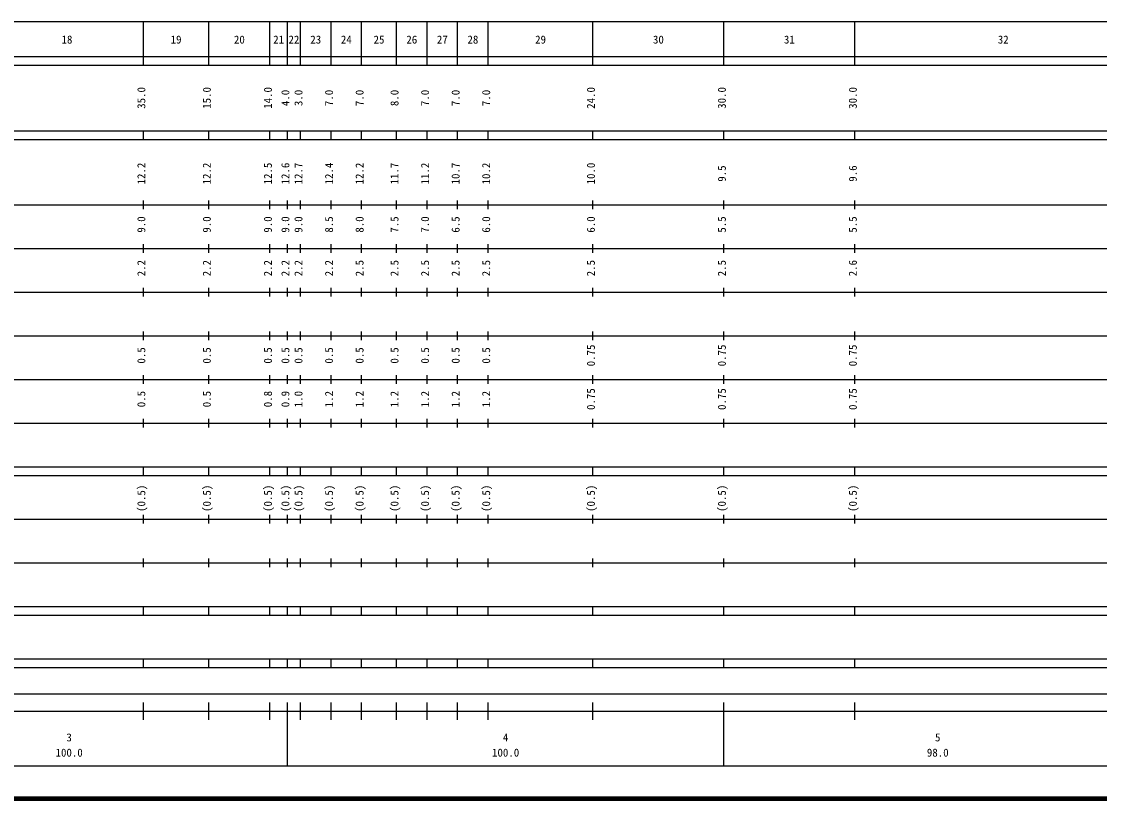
# Model space of a CAD drawing. Units: millimetres on the paper, enlarged 1000 times. Extents: x 40000 to 680000, y 20000 to 380000.
# Drawn here: x 307099 to 554042, y 20000 to 198000 of the extents above; entities that cross this region are included whole.
import ezdxf
from ezdxf.enums import TextEntityAlignment as Align

# ---------------------------------------------------------------- set-up
doc = ezdxf.new("R2010")
doc.units = ezdxf.units.MM
doc.header["$LTSCALE"] = 1000
doc.layers.add('M-TTL', color=2, linetype='Continuous', lineweight=140)
doc.layers.add('M-TTL-BAND', color=7, linetype='Continuous', lineweight=25)
doc.styles.add('ＭＳ ゴシック', font='')
doc.styles.get('ＭＳ ゴシック').set_extended_font_data('MS Gothic')

msp = doc.modelspace()

# ---------------------------------------------------------------- linework, layer by layer
at = {"layer": 'M-TTL'}
msp.add_line((40000, 20000), (680000, 20000), dxfattribs=at)
at = {"layer": 'M-TTL-BAND'}
for p, q in [((68000, 198000), (579000, 198000)), ((335000, 188000), (335000, 198000)), ((350000, 188000), (350000, 198000)), ((364000, 188000), (364000, 198000)), ((368000, 188000), (368000, 198000)), ((371000, 188000), (371000, 198000)), ((378000, 188000), (378000, 198000)), ((385000, 188000), (385000, 198000)), ((393000, 188000), (393000, 198000)), ((400000, 188000), (400000, 198000)), ((407000, 188000), (407000, 198000)), ((414000, 188000), (414000, 198000)), ((438000, 188000), (438000, 198000)), ((468000, 188000), (468000, 198000)), ((498000, 188000), (498000, 198000)), ((40000, 190000), (579000, 190000)), ((40000, 188000), (579000, 188000)), ((40000, 173000), (579000, 173000)), ((335000, 171000), (335000, 173000)), ((350000, 171000), (350000, 173000)), ((364000, 171000), (364000, 173000)), ((368000, 171000), (368000, 173000)), ((371000, 171000), (371000, 173000)), ((378000, 171000), (378000, 173000)), ((385000, 171000), (385000, 173000)), ((393000, 171000), (393000, 173000)), ((400000, 171000), (400000, 173000)), ((407000, 171000), (407000, 173000)), ((414000, 171000), (414000, 173000)), ((438000, 171000), (438000, 173000)), ((468000, 171000), (468000, 173000)), ((498000, 171000), (498000, 173000)), ((40000, 171000), (579000, 171000)), ((40000, 156000), (579000, 156000)), ((335000, 155000), (335000, 157000)), ((350000, 155000), (350000, 157000)), ((364000, 155000), (364000, 157000)), ((368000, 155000), (368000, 157000)), ((371000, 155000), (371000, 157000)), ((378000, 155000), (378000, 157000)), ((385000, 155000), (385000, 157000)), ((393000, 155000), (393000, 157000)), ((400000, 155000), (400000, 157000)), ((407000, 155000), (407000, 157000)), ((414000, 155000), (414000, 157000)), ((438000, 155000), (438000, 157000)), ((468000, 155000), (468000, 157000)), ((498000, 155000), (498000, 157000)), ((46000, 146000), (579000, 146000)), ((335000, 145000), (335000, 147000)), ((350000, 145000), (350000, 147000)), ((364000, 145000), (364000, 147000)), ((368000, 145000), (368000, 147000)), ((371000, 145000), (371000, 147000)), ((378000, 145000), (378000, 147000)), ((385000, 145000), (385000, 147000)), ((393000, 145000), (393000, 147000)), ((400000, 145000), (400000, 147000)), ((407000, 145000), (407000, 147000)), ((414000, 145000), (414000, 147000)), ((438000, 145000), (438000, 147000)), ((468000, 145000), (468000, 147000)), ((498000, 145000), (498000, 147000)), ((52000, 136000), (579000, 136000)), ((335000, 135000), (335000, 137000)), ((350000, 135000), (350000, 137000)), ((364000, 135000), (364000, 137000)), ((368000, 135000), (368000, 137000)), ((371000, 135000), (371000, 137000)), ((378000, 135000), (378000, 137000)), ((385000, 135000), (385000, 137000)), ((393000, 135000), (393000, 137000)), ((400000, 135000), (400000, 137000)), ((407000, 135000), (407000, 137000)), ((414000, 135000), (414000, 137000)), ((438000, 135000), (438000, 137000)), ((468000, 135000), (468000, 137000)), ((498000, 135000), (498000, 137000)), ((46000, 126000), (579000, 126000)), ((335000, 125000), (335000, 127000)), ((350000, 125000), (350000, 127000)), ((364000, 125000), (364000, 127000)), ((368000, 125000), (368000, 127000)), ((371000, 125000), (371000, 127000)), ((378000, 125000), (378000, 127000)), ((385000, 125000), (385000, 127000)), ((393000, 125000), (393000, 127000)), ((400000, 125000), (400000, 127000)), ((407000, 125000), (407000, 127000)), ((414000, 125000), (414000, 127000)), ((438000, 125000), (438000, 127000)), ((468000, 125000), (468000, 127000)), ((498000, 125000), (498000, 127000)), ((335000, 115000), (335000, 117000)), ((350000, 115000), (350000, 117000)), ((364000, 115000), (364000, 117000)), ((368000, 115000), (368000, 117000)), ((371000, 115000), (371000, 117000)), ((378000, 115000), (378000, 117000)), ((385000, 115000), (385000, 117000)), ((393000, 115000), (393000, 117000)), ((400000, 115000), (400000, 117000)), ((407000, 115000), (407000, 117000)), ((414000, 115000), (414000, 117000)), ((438000, 115000), (438000, 117000)), ((468000, 115000), (468000, 117000)), ((498000, 115000), (498000, 117000)), ((52000, 116000), (579000, 116000)), ((335000, 105000), (335000, 107000)), ((350000, 105000), (350000, 107000)), ((364000, 105000), (364000, 107000)), ((368000, 105000), (368000, 107000)), ((371000, 105000), (371000, 107000)), ((378000, 105000), (378000, 107000)), ((385000, 105000), (385000, 107000)), ((393000, 105000), (393000, 107000)), ((400000, 105000), (400000, 107000)), ((407000, 105000), (407000, 107000)), ((414000, 105000), (414000, 107000)), ((438000, 105000), (438000, 107000)), ((468000, 105000), (468000, 107000)), ((498000, 105000), (498000, 107000)), ((46000, 106000), (579000, 106000)), ((40000, 96000), (579000, 96000)), ((40000, 94000), (579000, 94000)), ((335000, 94000), (335000, 96000)), ((350000, 94000), (350000, 96000)), ((364000, 94000), (364000, 96000)), ((368000, 94000), (368000, 96000)), ((371000, 94000), (371000, 96000)), ((378000, 94000), (378000, 96000)), ((385000, 94000), (385000, 96000)), ((393000, 94000), (393000, 96000)), ((400000, 94000), (400000, 96000)), ((407000, 94000), (407000, 96000)), ((414000, 94000), (414000, 96000)), ((438000, 94000), (438000, 96000)), ((468000, 94000), (468000, 96000)), ((498000, 94000), (498000, 96000)), ((49000, 84000), (579000, 84000)), ((335000, 83000), (335000, 85000)), ((350000, 83000), (350000, 85000)), ((364000, 83000), (364000, 85000)), ((368000, 83000), (368000, 85000)), ((371000, 83000), (371000, 85000)), ((378000, 83000), (378000, 85000)), ((385000, 83000), (385000, 85000)), ((393000, 83000), (393000, 85000)), ((400000, 83000), (400000, 85000)), ((407000, 83000), (407000, 85000)), ((414000, 83000), (414000, 85000)), ((438000, 83000), (438000, 85000)), ((468000, 83000), (468000, 85000)), ((498000, 83000), (498000, 85000)), ((335000, 73000), (335000, 75000)), ((350000, 73000), (350000, 75000)), ((364000, 73000), (364000, 75000)), ((368000, 73000), (368000, 75000)), ((371000, 73000), (371000, 75000)), ((378000, 73000), (378000, 75000)), ((385000, 73000), (385000, 75000)), ((393000, 73000), (393000, 75000)), ((400000, 73000), (400000, 75000)), ((407000, 73000), (407000, 75000)), ((414000, 73000), (414000, 75000)), ((438000, 73000), (438000, 75000)), ((468000, 73000), (468000, 75000)), ((498000, 73000), (498000, 75000)), ((40000, 74000), (579000, 74000)), ((40000, 64000), (579000, 64000)), ((40000, 62000), (579000, 62000)), ((335000, 62000), (335000, 64000)), ((350000, 62000), (350000, 64000)), ((364000, 62000), (364000, 64000)), ((368000, 62000), (368000, 64000)), ((371000, 62000), (371000, 64000)), ((378000, 62000), (378000, 64000)), ((385000, 62000), (385000, 64000)), ((393000, 62000), (393000, 64000)), ((400000, 62000), (400000, 64000)), ((407000, 62000), (407000, 64000)), ((414000, 62000), (414000, 64000)), ((438000, 62000), (438000, 64000)), ((468000, 62000), (468000, 64000)), ((498000, 62000), (498000, 64000)), ((40000, 52000), (579000, 52000)), ((335000, 50000), (335000, 52000)), ((350000, 50000), (350000, 52000)), ((364000, 50000), (364000, 52000)), ((368000, 50000), (368000, 52000)), ((371000, 50000), (371000, 52000)), ((378000, 50000), (378000, 52000)), ((385000, 50000), (385000, 52000)), ((393000, 50000), (393000, 52000)), ((400000, 50000), (400000, 52000)), ((407000, 50000), (407000, 52000)), ((414000, 50000), (414000, 52000)), ((438000, 50000), (438000, 52000)), ((468000, 50000), (468000, 52000)), ((498000, 50000), (498000, 52000)), ((40000, 50000), (579000, 50000)), ((71000, 44000), (563000, 44000)), ((335000, 38000), (335000, 42000)), ((350000, 38000), (350000, 42000)), ((364000, 38000), (364000, 42000)), ((368000, 27500), (368000, 42000)), ((371000, 38000), (371000, 42000)), ((378000, 38000), (378000, 42000)), ((385000, 38000), (385000, 42000)), ((393000, 38000), (393000, 42000)), ((400000, 38000), (400000, 42000)), ((407000, 38000), (407000, 42000)), ((414000, 38000), (414000, 42000)), ((438000, 38000), (438000, 42000)), ((468000, 27500), (468000, 42000)), ((498000, 38000), (498000, 42000)), ((40000, 40000), (579000, 40000)), ((68000, 27500), (579000, 27500))]:
    msp.add_line(p, q, dxfattribs=at)

# ---------------------------------------------------------------- texts
at = {"layer": 'M-TTL-BAND', "style": 'ＭＳ ゴシック'}
for s, p in [('18', (317500, 192405)), ('19', (342500, 192405)), ('20', (357000, 192405)), ('21', (366000, 192405)), ('22', (369500, 192405)), ('23', (374500, 192405)), ('24', (381500, 192405)), ('25', (389000, 192405)), ('26', (396500, 192405)), ('27', (403500, 192405)), ('28', (410500, 192405)), ('29', (426000, 192405)), ('30', (453000, 192405)), ('31', (483000, 192405)), ('32', (532000, 192405)), ('3', (318000, 32523)), ('4', (418000, 32523)), ('5', (517000, 32523)), ('100.0', (318000, 29033)), ('100.0', (418000, 29033)), ('98.0', (517000, 29033))]:
    msp.add_text(s, height=1833, dxfattribs=at).set_placement(p, align=Align.BOTTOM_CENTER)
for s, p in [('35.0', (336000, 180500)), ('15.0', (351000, 180500)), ('14.0', (365000, 180500)), ('24.0', (439000, 180500)), ('30.0', (469000, 180500)), ('30.0', (499000, 180500)), ('4.0', (369000, 180500)), ('3.0', (372000, 180500)), ('7.0', (379000, 180500)), ('7.0', (386000, 180500)), ('8.0', (394000, 180500)), ('7.0', (401000, 180500)), ('7.0', (408000, 180500)), ('7.0', (415000, 180500)), ('12.2', (336000, 163174)), ('12.2', (351000, 163174)), ('12.5', (365000, 163174)), ('12.6', (369000, 163174)), ('12.7', (372000, 163174)), ('12.4', (379000, 163174)), ('12.2', (386000, 163174)), ('11.7', (394000, 163174)), ('11.2', (401000, 163174)), ('10.7', (408000, 163174)), ('10.2', (415000, 163174)), ('10.0', (439000, 163174)), ('9.5', (469000, 163174)), ('9.6', (499000, 163174)), ('9.0', (336000, 151500)), ('9.0', (351000, 151500)), ('9.0', (365000, 151500)), ('9.0', (369000, 151500)), ('9.0', (372000, 151500)), ('8.5', (379000, 151500)), ('8.0', (386000, 151500)), ('7.5', (394000, 151500)), ('7.0', (401000, 151500)), ('6.5', (408000, 151500)), ('6.0', (415000, 151500)), ('6.0', (439000, 151500)), ('5.5', (469000, 151500)), ('5.5', (499000, 151500)), ('2.2', (336000, 141500)), ('2.2', (351000, 141500)), ('2.2', (365000, 141500)), ('2.2', (369000, 141500)), ('2.2', (372000, 141500)), ('2.2', (379000, 141500)), ('2.6', (499000, 141500)), ('2.5', (386000, 141500)), ('2.5', (394000, 141500)), ('2.5', (401000, 141500)), ('2.5', (408000, 141500)), ('2.5', (415000, 141500)), ('2.5', (439000, 141500)), ('2.5', (469000, 141500)), ('0.75', (439000, 121500)), ('0.75', (469000, 121500)), ('0.75', (499000, 121500)), ('0.5', (336000, 121500)), ('0.5', (351000, 121500)), ('0.5', (365000, 121500)), ('0.5', (369000, 121500)), ('0.5', (372000, 121500)), ('0.5', (379000, 121500)), ('0.5', (386000, 121500)), ('0.5', (394000, 121500)), ('0.5', (401000, 121500)), ('0.5', (408000, 121500)), ('0.5', (415000, 121500)), ('0.75', (439000, 111500)), ('0.75', (469000, 111500)), ('0.75', (499000, 111500)), ('0.5', (336000, 111500)), ('0.5', (351000, 111500)), ('0.8', (365000, 111500)), ('0.9', (369000, 111500)), ('1.0', (372000, 111500)), ('1.2', (379000, 111500)), ('1.2', (386000, 111500)), ('1.2', (394000, 111500)), ('1.2', (401000, 111500)), ('1.2', (408000, 111500)), ('1.2', (415000, 111500)), ('(0.5)', (336000, 88764)), ('(0.5)', (351000, 88764)), ('(0.5)', (365000, 88764)), ('(0.5)', (369000, 88764)), ('(0.5)', (372000, 88764)), ('(0.5)', (379000, 88764)), ('(0.5)', (386000, 88764)), ('(0.5)', (394000, 88764)), ('(0.5)', (401000, 88764)), ('(0.5)', (408000, 88764)), ('(0.5)', (415000, 88764)), ('(0.5)', (439000, 88764)), ('(0.5)', (469000, 88764)), ('(0.5)', (499000, 88764))]:
    msp.add_text(s, height=1833, rotation=90, dxfattribs=at).set_placement(p, align=Align.BOTTOM_CENTER)

doc.saveas('drawing.dxf')
